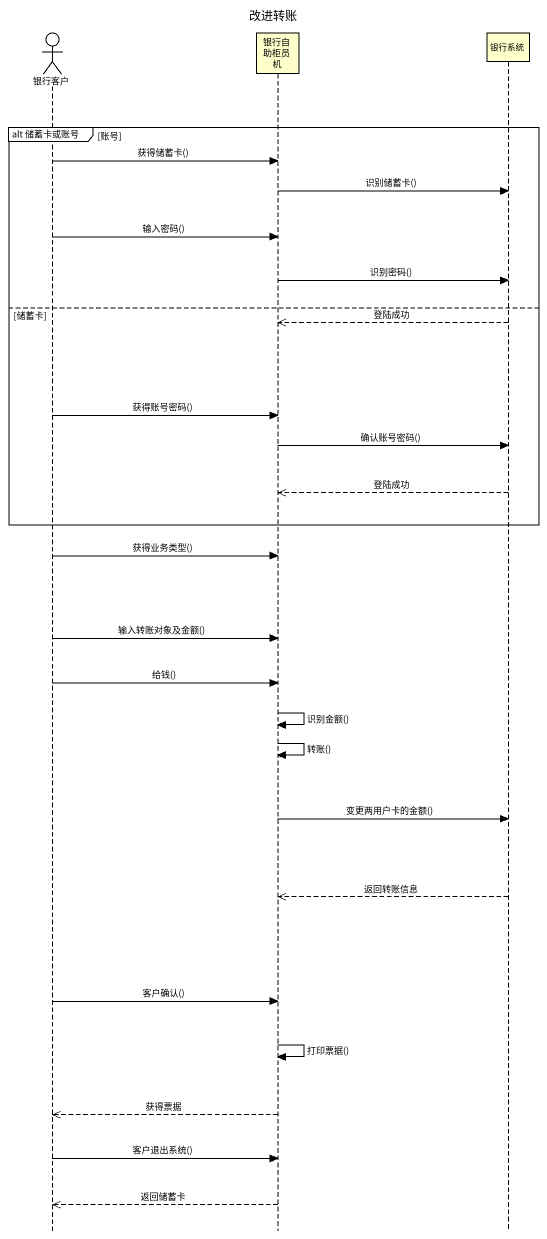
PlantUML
@startuml
title 改进转账
hide footbox
actor 银行客户
participant 银行自助柜员机
participant 银行系统

group alt 储蓄卡或账号 [账号]
  银行客户 -> 银行自助柜员机 : 获得储蓄卡()
  银行自助柜员机 -> 银行系统 : 识别储蓄卡()
  银行客户 -> 银行自助柜员机 : 输入密码()
  银行自助柜员机 -> 银行系统 : 识别密码()
else 储蓄卡
  银行系统 -->> 银行自助柜员机 : 登陆成功
  银行客户 -> 银行自助柜员机 : 获得账号密码()
  银行自助柜员机 -> 银行系统 : 确认账号密码()
  银行系统 -->> 银行自助柜员机 : 登陆成功
end
银行客户 -> 银行自助柜员机 : 获得业务类型()
银行客户 -> 银行自助柜员机 : 输入转账对象及金额()
银行客户 -> 银行自助柜员机 : 给钱()
银行自助柜员机 -> 银行自助柜员机 : 识别金额()
银行自助柜员机 -> 银行自助柜员机 : 转账()
银行自助柜员机 -> 银行系统 : 变更两用户卡的金额()
银行系统 -->> 银行自助柜员机 : 返回转账信息
银行客户 -> 银行自助柜员机 : 客户确认()
银行自助柜员机 -> 银行自助柜员机 : 打印票据()
银行自助柜员机 -->> 银行客户 : 获得票据
银行客户 -> 银行自助柜员机 : 客户退出系统()
银行自助柜员机 -->> 银行客户 : 返回储蓄卡
@enduml
